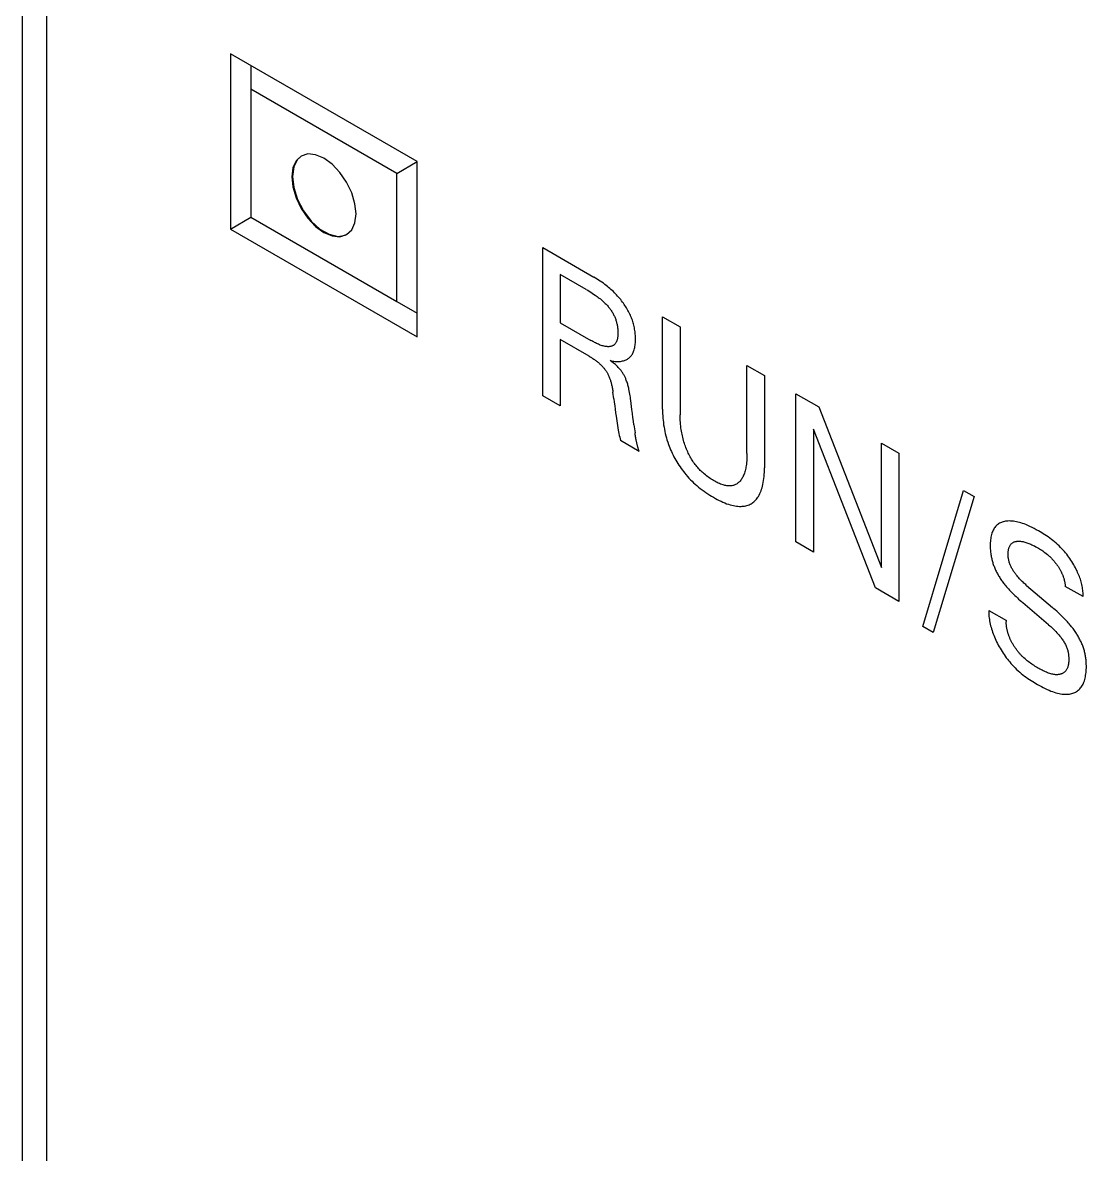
# Model space of a CAD drawing. Extents: x 0 to 420, y 0 to 297.
# Drawn here: x 170.49 to 183.38, y 130.12 to 143.83 of the extents above; entities that cross this region are included whole.
import ezdxf

# ---------------------------------------------------------------- set-up
doc = ezdxf.new("R2010")
doc.units = 0
doc.header["$LTSCALE"] = 23.1
doc.layers.add('40000_ISO', color=7, linetype='CONTINUOUS')

msp = doc.modelspace()

# ---------------------------------------------------------------- linework, layer by layer
at = {"layer": '40000_ISO', "color": 7, "linetype": 'CONTINUOUS'}
for p, q in [((170.486, 123.512), (170.486, 158.621)), ((170.779, 123.103), (170.779, 158.213)), ((173.006, 143.455), (173.006, 141.332)), ((175.269, 142.148), (173.006, 143.455)), ((173.253, 143.312), (173.253, 141.475)), ((175.021, 142.005), (173.253, 143.026)), ((173.862, 142.216), (173.801, 142.159)), ((173.863, 142.215), (173.817, 142.176)), ((173.943, 142.241), (173.862, 142.216)), ((174.037, 142.232), (173.943, 142.241)), ((174.137, 142.189), (174.037, 142.232)), ((173.762, 142.073), (173.748, 141.965)), ((173.771, 142.086), (173.756, 141.969)), ((173.801, 142.159), (173.762, 142.073)), ((173.817, 142.176), (173.771, 142.086)), ((174.238, 142.116), (174.137, 142.189)), ((174.332, 142.017), (174.238, 142.116)), ((175.021, 142.005), (175.269, 142.148)), ((175.269, 140.025), (175.269, 142.148)), ((173.748, 141.965), (173.762, 141.841)), ((173.756, 141.969), (173.771, 141.833)), ((174.412, 141.899), (174.332, 142.017)), ((175.021, 140.454), (175.021, 142.005)), ((173.762, 141.841), (173.801, 141.71)), ((173.771, 141.833), (173.817, 141.69)), ((174.474, 141.77), (174.412, 141.899)), ((173.801, 141.71), (173.862, 141.581)), ((173.817, 141.69), (173.89, 141.552)), ((174.513, 141.639), (174.474, 141.77)), ((173.862, 141.581), (173.943, 141.463)), ((173.89, 141.552), (173.983, 141.429)), ((174.526, 141.516), (174.513, 141.639)), ((174.513, 141.407), (174.526, 141.516)), ((173.006, 141.332), (173.253, 141.475)), ((173.253, 141.475), (175.021, 140.454)), ((173.943, 141.463), (174.037, 141.364)), ((173.983, 141.429), (174.089, 141.332)), ((174.474, 141.321), (174.513, 141.407)), ((173.006, 141.332), (175.269, 140.025)), ((174.037, 141.364), (174.137, 141.291)), ((174.089, 141.332), (174.2, 141.268)), ((174.137, 141.291), (174.238, 141.248)), ((174.2, 141.268), (174.306, 141.242)), ((174.238, 141.248), (174.332, 141.239)), ((174.306, 141.242), (174.399, 141.258)), ((174.332, 141.239), (174.412, 141.264)), ((174.412, 141.264), (174.474, 141.321)), ((176.789, 139.311), (176.789, 141.107)), ((176.789, 141.107), (177.409, 140.75)), ((177.002, 140.781), (177.002, 140.196)), ((177.316, 140.599), (177.002, 140.781)), ((177.428, 140.738), (177.409, 140.75)), ((177.447, 140.726), (177.428, 140.738)), ((177.466, 140.714), (177.447, 140.726)), ((177.486, 140.702), (177.466, 140.714)), ((177.505, 140.688), (177.486, 140.702)), ((177.524, 140.675), (177.505, 140.688)), ((177.316, 140.599), (177.334, 140.589)), ((177.334, 140.589), (177.352, 140.578)), ((177.352, 140.578), (177.37, 140.567)), ((177.37, 140.567), (177.388, 140.555)), ((177.388, 140.555), (177.406, 140.543)), ((177.543, 140.661), (177.524, 140.675)), ((177.558, 140.649), (177.543, 140.661)), ((177.572, 140.637), (177.558, 140.649)), ((177.587, 140.625), (177.572, 140.637)), ((177.602, 140.613), (177.587, 140.625)), ((177.616, 140.6), (177.602, 140.613)), ((177.631, 140.587), (177.616, 140.6)), ((177.645, 140.573), (177.631, 140.587)), ((177.659, 140.559), (177.645, 140.573)), ((177.672, 140.546), (177.659, 140.559)), ((175.021, 140.454), (175.269, 140.311)), ((177.406, 140.543), (177.424, 140.531)), ((177.424, 140.531), (177.437, 140.522)), ((177.437, 140.522), (177.45, 140.513)), ((177.45, 140.513), (177.462, 140.503)), ((177.462, 140.503), (177.475, 140.494)), ((177.475, 140.494), (177.488, 140.484)), ((177.488, 140.484), (177.5, 140.473)), ((177.5, 140.473), (177.513, 140.463)), ((177.513, 140.463), (177.521, 140.455)), ((177.521, 140.455), (177.53, 140.447)), ((177.53, 140.447), (177.539, 140.439)), ((177.539, 140.439), (177.547, 140.43)), ((177.547, 140.43), (177.556, 140.422)), ((177.556, 140.422), (177.564, 140.413)), ((177.564, 140.413), (177.572, 140.404)), ((177.685, 140.533), (177.672, 140.546)), ((177.697, 140.519), (177.685, 140.533)), ((177.709, 140.505), (177.697, 140.519)), ((177.722, 140.49), (177.709, 140.505)), ((177.734, 140.476), (177.722, 140.49)), ((177.745, 140.461), (177.734, 140.476)), ((177.757, 140.445), (177.745, 140.461)), ((177.767, 140.432), (177.757, 140.445)), ((177.776, 140.418), (177.767, 140.432)), ((177.786, 140.404), (177.776, 140.418)), ((177.572, 140.404), (177.581, 140.394)), ((177.581, 140.394), (177.587, 140.386)), ((177.587, 140.386), (177.594, 140.378)), ((177.594, 140.378), (177.601, 140.369)), ((177.601, 140.369), (177.607, 140.36)), ((177.607, 140.36), (177.614, 140.352)), ((177.614, 140.352), (177.62, 140.343)), ((177.62, 140.343), (177.626, 140.333)), ((177.626, 140.333), (177.631, 140.324)), ((177.631, 140.324), (177.637, 140.315)), ((177.637, 140.315), (177.642, 140.305)), ((177.642, 140.305), (177.647, 140.295)), ((177.647, 140.295), (177.652, 140.286)), ((177.652, 140.286), (177.657, 140.276)), ((177.657, 140.276), (177.661, 140.266)), ((177.795, 140.39), (177.786, 140.404)), ((177.804, 140.376), (177.795, 140.39)), ((177.813, 140.361), (177.804, 140.376)), ((177.821, 140.346), (177.813, 140.361)), ((177.829, 140.332), (177.821, 140.346)), ((177.837, 140.317), (177.829, 140.332)), ((177.844, 140.302), (177.837, 140.317)), ((177.851, 140.287), (177.844, 140.302)), ((177.857, 140.272), (177.851, 140.287)), ((177.002, 140.196), (177.372, 139.983)), ((177.661, 140.266), (177.665, 140.256)), ((177.665, 140.256), (177.669, 140.246)), ((177.669, 140.246), (177.673, 140.237)), ((177.673, 140.237), (177.676, 140.227)), ((177.676, 140.227), (177.679, 140.217)), ((177.679, 140.217), (177.682, 140.207)), ((177.682, 140.207), (177.685, 140.197)), ((177.685, 140.197), (177.687, 140.187)), ((177.687, 140.187), (177.69, 140.176)), ((177.69, 140.176), (177.692, 140.165)), ((177.692, 140.165), (177.694, 140.154)), ((177.694, 140.154), (177.696, 140.144)), ((177.696, 140.144), (177.697, 140.133)), ((177.863, 140.257), (177.857, 140.272)), ((177.869, 140.242), (177.863, 140.257)), ((177.875, 140.227), (177.869, 140.242)), ((177.88, 140.212), (177.875, 140.227)), ((177.884, 140.197), (177.88, 140.212)), ((177.889, 140.182), (177.884, 140.197)), ((177.893, 140.167), (177.889, 140.182)), ((177.896, 140.152), (177.893, 140.167)), ((177.9, 140.136), (177.896, 140.152)), ((178.241, 139.15), (178.241, 140.269)), ((178.241, 140.269), (178.454, 140.146)), ((178.454, 140.146), (178.454, 139.081)), ((177.694, 140.002), (177.692, 139.994)), ((177.695, 140.01), (177.694, 140.002)), ((177.697, 140.018), (177.695, 140.01)), ((177.697, 140.133), (177.699, 140.122)), ((177.698, 140.027), (177.697, 140.018)), ((177.699, 140.035), (177.698, 140.027)), ((177.699, 140.122), (177.699, 140.112)), ((177.699, 140.112), (177.7, 140.101)), ((177.7, 140.044), (177.699, 140.035)), ((177.7, 140.101), (177.701, 140.091)), ((177.701, 140.061), (177.7, 140.053)), ((177.7, 140.053), (177.7, 140.044)), ((177.701, 140.091), (177.701, 140.081)), ((177.701, 140.081), (177.701, 140.07)), ((177.701, 140.07), (177.701, 140.061)), ((177.903, 140.12), (177.9, 140.136)), ((177.905, 140.104), (177.903, 140.12)), ((177.908, 140.088), (177.905, 140.104)), ((177.91, 140.073), (177.908, 140.088)), ((177.911, 140.057), (177.91, 140.073)), ((177.912, 140.042), (177.911, 140.057)), ((177.913, 140.027), (177.912, 140.042)), ((177.913, 140.012), (177.913, 140.027)), ((177.914, 139.997), (177.913, 140.012)), ((177.002, 139.993), (177.002, 139.188)), ((177.352, 139.79), (177.002, 139.993)), ((177.384, 139.976), (177.372, 139.983)), ((177.395, 139.969), (177.384, 139.976)), ((177.407, 139.963), (177.395, 139.969)), ((177.418, 139.957), (177.407, 139.963)), ((177.43, 139.951), (177.418, 139.957)), ((177.442, 139.945), (177.43, 139.951)), ((177.453, 139.94), (177.442, 139.945)), ((177.465, 139.935), (177.453, 139.94)), ((177.476, 139.93), (177.465, 139.935)), ((177.487, 139.926), (177.476, 139.93)), ((177.499, 139.922), (177.487, 139.926)), ((177.51, 139.918), (177.499, 139.922)), ((177.521, 139.915), (177.51, 139.918)), ((177.533, 139.912), (177.521, 139.915)), ((177.544, 139.91), (177.533, 139.912)), ((177.555, 139.908), (177.544, 139.91)), ((177.562, 139.907), (177.555, 139.908)), ((177.569, 139.907), (177.562, 139.907)), ((177.576, 139.906), (177.569, 139.907)), ((177.583, 139.906), (177.576, 139.906)), ((177.59, 139.906), (177.583, 139.906)), ((177.597, 139.907), (177.59, 139.906)), ((177.603, 139.908), (177.597, 139.907)), ((177.61, 139.909), (177.603, 139.908)), ((177.616, 139.91), (177.61, 139.909)), ((177.622, 139.912), (177.616, 139.91)), ((177.628, 139.914), (177.622, 139.912)), ((177.634, 139.916), (177.628, 139.914)), ((177.64, 139.919), (177.634, 139.916)), ((177.645, 139.922), (177.64, 139.919)), ((177.65, 139.925), (177.645, 139.922)), ((177.655, 139.929), (177.65, 139.925)), ((177.66, 139.933), (177.655, 139.929)), ((177.664, 139.937), (177.66, 139.933)), ((177.668, 139.942), (177.664, 139.937)), ((177.672, 139.948), (177.668, 139.942)), ((177.676, 139.953), (177.672, 139.948)), ((177.679, 139.959), (177.676, 139.953)), ((177.682, 139.966), (177.679, 139.959)), ((177.685, 139.972), (177.682, 139.966)), ((177.688, 139.979), (177.685, 139.972)), ((177.69, 139.987), (177.688, 139.979)), ((177.692, 139.994), (177.69, 139.987)), ((177.894, 139.859), (177.898, 139.87)), ((177.898, 139.87), (177.901, 139.883)), ((177.901, 139.883), (177.904, 139.896)), ((177.904, 139.896), (177.907, 139.91)), ((177.907, 139.91), (177.909, 139.923)), ((177.909, 139.923), (177.911, 139.938)), ((177.911, 139.938), (177.912, 139.952)), ((177.912, 139.952), (177.913, 139.967)), ((177.913, 139.982), (177.914, 139.997)), ((177.913, 139.967), (177.913, 139.982)), ((177.352, 139.79), (177.362, 139.785)), ((177.362, 139.785), (177.371, 139.779)), ((177.371, 139.779), (177.38, 139.774)), ((177.38, 139.774), (177.389, 139.768)), ((177.389, 139.768), (177.398, 139.762)), ((177.398, 139.762), (177.407, 139.756)), ((177.407, 139.756), (177.416, 139.75)), ((177.416, 139.75), (177.425, 139.743)), ((177.425, 139.743), (177.434, 139.737)), ((177.434, 139.737), (177.442, 139.731)), ((177.442, 139.731), (177.449, 139.725)), ((177.606, 139.738), (177.621, 139.735)), ((177.619, 139.729), (177.606, 139.738)), ((177.631, 139.719), (177.619, 139.729)), ((177.621, 139.735), (177.636, 139.732)), ((177.636, 139.732), (177.651, 139.73)), ((177.651, 139.73), (177.666, 139.728)), ((177.666, 139.728), (177.68, 139.727)), ((177.68, 139.727), (177.693, 139.726)), ((177.693, 139.726), (177.707, 139.726)), ((177.707, 139.726), (177.72, 139.727)), ((177.72, 139.727), (177.733, 139.728)), ((177.733, 139.728), (177.745, 139.73)), ((177.745, 139.73), (177.757, 139.733)), ((177.757, 139.733), (177.769, 139.736)), ((177.769, 139.736), (177.779, 139.739)), ((177.779, 139.739), (177.789, 139.742)), ((177.789, 139.742), (177.799, 139.747)), ((177.799, 139.747), (177.808, 139.751)), ((177.808, 139.751), (177.817, 139.757)), ((177.817, 139.757), (177.826, 139.762)), ((177.826, 139.762), (177.834, 139.769)), ((177.834, 139.769), (177.842, 139.776)), ((177.842, 139.776), (177.849, 139.783)), ((177.849, 139.783), (177.856, 139.791)), ((177.856, 139.791), (177.863, 139.799)), ((177.863, 139.799), (177.869, 139.808)), ((177.869, 139.808), (177.875, 139.817)), ((177.875, 139.817), (177.88, 139.827)), ((177.88, 139.827), (177.885, 139.837)), ((177.885, 139.837), (177.89, 139.848)), ((177.89, 139.848), (177.894, 139.859)), ((177.449, 139.725), (177.457, 139.719)), ((177.457, 139.719), (177.464, 139.713)), ((177.464, 139.713), (177.472, 139.706)), ((177.472, 139.706), (177.479, 139.7)), ((177.479, 139.7), (177.486, 139.693)), ((177.486, 139.693), (177.494, 139.686)), ((177.494, 139.686), (177.501, 139.679)), ((177.501, 139.679), (177.506, 139.674)), ((177.506, 139.674), (177.512, 139.668)), ((177.512, 139.668), (177.517, 139.662)), ((177.517, 139.662), (177.522, 139.656)), ((177.522, 139.656), (177.527, 139.65)), ((177.527, 139.65), (177.533, 139.644)), ((177.533, 139.644), (177.538, 139.638)), ((177.538, 139.638), (177.542, 139.631)), ((177.542, 139.631), (177.547, 139.624)), ((177.547, 139.624), (177.552, 139.618)), ((177.552, 139.618), (177.556, 139.611)), ((177.556, 139.611), (177.56, 139.605)), ((177.56, 139.605), (177.564, 139.598)), ((177.564, 139.598), (177.568, 139.592)), ((177.568, 139.592), (177.572, 139.585)), ((177.644, 139.709), (177.631, 139.719)), ((177.657, 139.699), (177.644, 139.709)), ((177.669, 139.689), (177.657, 139.699)), ((177.678, 139.681), (177.669, 139.689)), ((177.686, 139.673), (177.678, 139.681)), ((177.695, 139.665), (177.686, 139.673)), ((177.704, 139.656), (177.695, 139.665)), ((177.712, 139.647), (177.704, 139.656)), ((177.72, 139.638), (177.712, 139.647)), ((177.726, 139.631), (177.72, 139.638)), ((177.732, 139.624), (177.726, 139.631)), ((177.738, 139.617), (177.732, 139.624)), ((177.743, 139.61), (177.738, 139.617)), ((177.749, 139.603), (177.743, 139.61)), ((177.754, 139.595), (177.749, 139.603)), ((177.759, 139.587), (177.754, 139.595)), ((179.264, 138.613), (179.264, 139.678)), ((179.264, 139.678), (179.476, 139.556)), ((177.572, 139.585), (177.576, 139.578)), ((177.576, 139.578), (177.579, 139.572)), ((177.579, 139.572), (177.583, 139.565)), ((177.583, 139.565), (177.586, 139.558)), ((177.586, 139.558), (177.589, 139.551)), ((177.589, 139.551), (177.592, 139.544)), ((177.592, 139.544), (177.596, 139.535)), ((177.596, 139.535), (177.599, 139.526)), ((177.599, 139.526), (177.603, 139.517)), ((177.603, 139.517), (177.606, 139.509)), ((177.606, 139.509), (177.609, 139.5)), ((177.609, 139.5), (177.612, 139.491)), ((177.612, 139.491), (177.614, 139.482)), ((177.614, 139.482), (177.617, 139.473)), ((177.617, 139.473), (177.619, 139.465)), ((177.619, 139.465), (177.622, 139.456)), ((177.622, 139.456), (177.624, 139.444)), ((177.764, 139.579), (177.759, 139.587)), ((177.769, 139.571), (177.764, 139.579)), ((177.774, 139.562), (177.769, 139.571)), ((177.778, 139.554), (177.774, 139.562)), ((177.783, 139.545), (177.778, 139.554)), ((177.787, 139.536), (177.783, 139.545)), ((177.791, 139.527), (177.787, 139.536)), ((177.795, 139.519), (177.791, 139.527)), ((177.798, 139.51), (177.795, 139.519)), ((177.802, 139.501), (177.798, 139.51)), ((177.806, 139.488), (177.802, 139.501)), ((177.811, 139.476), (177.806, 139.488)), ((177.815, 139.464), (177.811, 139.476)), ((177.819, 139.451), (177.815, 139.464)), ((179.476, 139.556), (179.476, 138.437)), ((177.624, 139.444), (177.627, 139.433)), ((177.627, 139.433), (177.629, 139.422)), ((177.629, 139.422), (177.632, 139.41)), ((177.632, 139.41), (177.634, 139.399)), ((177.634, 139.399), (177.635, 139.388)), ((177.635, 139.388), (177.637, 139.376)), ((177.637, 139.376), (177.639, 139.365)), ((177.639, 139.365), (177.64, 139.354)), ((177.65, 139.273), (177.64, 139.354)), ((177.822, 139.439), (177.819, 139.451)), ((177.825, 139.427), (177.822, 139.439)), ((177.829, 139.414), (177.825, 139.427)), ((177.831, 139.402), (177.829, 139.414)), ((177.834, 139.39), (177.831, 139.402)), ((177.838, 139.37), (177.834, 139.39)), ((177.842, 139.351), (177.838, 139.37)), ((177.845, 139.332), (177.842, 139.351)), ((177.848, 139.312), (177.845, 139.332)), ((179.857, 137.54), (179.857, 139.336)), ((179.857, 139.336), (180.134, 139.176)), ((177.002, 139.188), (176.789, 139.311)), ((177.65, 139.273), (177.655, 139.232)), ((177.655, 139.232), (177.661, 139.19)), ((177.661, 139.19), (177.666, 139.148)), ((177.851, 139.293), (177.848, 139.312)), ((177.854, 139.274), (177.851, 139.293)), ((177.856, 139.255), (177.854, 139.274)), ((177.861, 139.219), (177.856, 139.255)), ((177.869, 139.146), (177.861, 139.219)), ((177.666, 139.148), (177.672, 139.106)), ((177.672, 139.106), (177.678, 139.065)), ((177.678, 139.065), (177.682, 139.037)), ((177.875, 139.097), (177.869, 139.146)), ((177.882, 139.047), (177.875, 139.097)), ((177.888, 139.003), (177.882, 139.047)), ((178.241, 139.15), (178.241, 139.123)), ((178.241, 139.123), (178.242, 139.097)), ((178.242, 139.097), (178.243, 139.07)), ((178.243, 139.07), (178.245, 139.042)), ((178.245, 139.042), (178.248, 139.015)), ((178.454, 139.058), (178.454, 139.081)), ((178.455, 139.036), (178.454, 139.058)), ((180.134, 139.176), (180.894, 137.231)), ((177.682, 139.037), (177.686, 139.009)), ((177.686, 139.009), (177.69, 138.981)), ((177.69, 138.981), (177.695, 138.952)), ((177.695, 138.952), (177.7, 138.924)), ((177.7, 138.924), (177.705, 138.896)), ((177.894, 138.958), (177.888, 139.003)), ((177.894, 138.958), (177.908, 138.861)), ((178.248, 139.015), (178.251, 138.987)), ((178.251, 138.987), (178.254, 138.958)), ((178.254, 138.958), (178.259, 138.93)), ((178.259, 138.93), (178.264, 138.905)), ((178.264, 138.905), (178.269, 138.879)), ((178.456, 139.013), (178.455, 139.036)), ((178.457, 138.99), (178.456, 139.013)), ((178.459, 138.967), (178.457, 138.99)), ((178.461, 138.943), (178.459, 138.967)), ((178.464, 138.92), (178.461, 138.943)), ((178.467, 138.901), (178.464, 138.92)), ((180.069, 138.907), (180.069, 137.417)), ((177.705, 138.896), (177.709, 138.875)), ((177.709, 138.875), (177.713, 138.854)), ((177.713, 138.854), (177.717, 138.832)), ((177.717, 138.832), (177.722, 138.811)), ((177.722, 138.811), (177.727, 138.79)), ((177.727, 138.79), (177.732, 138.768)), ((177.958, 138.638), (177.732, 138.768)), ((177.909, 138.849), (177.908, 138.861)), ((177.911, 138.837), (177.909, 138.849)), ((177.913, 138.826), (177.911, 138.837)), ((177.915, 138.814), (177.913, 138.826)), ((177.917, 138.802), (177.915, 138.814)), ((177.919, 138.79), (177.917, 138.802)), ((177.921, 138.778), (177.919, 138.79)), ((177.923, 138.77), (177.921, 138.778)), ((177.925, 138.761), (177.923, 138.77)), ((178.269, 138.879), (178.274, 138.853)), ((178.274, 138.853), (178.281, 138.828)), ((178.281, 138.828), (178.288, 138.802)), ((178.288, 138.802), (178.295, 138.776)), ((178.295, 138.776), (178.304, 138.75)), ((178.47, 138.883), (178.467, 138.901)), ((178.473, 138.864), (178.47, 138.883)), ((178.477, 138.846), (178.473, 138.864)), ((178.481, 138.827), (178.477, 138.846)), ((178.485, 138.808), (178.481, 138.827)), ((178.49, 138.789), (178.485, 138.808)), ((178.495, 138.77), (178.49, 138.789)), ((178.5, 138.753), (178.495, 138.77)), ((177.927, 138.752), (177.925, 138.761)), ((177.928, 138.744), (177.927, 138.752)), ((177.93, 138.735), (177.928, 138.744)), ((177.932, 138.726), (177.93, 138.735)), ((177.934, 138.718), (177.932, 138.726)), ((177.936, 138.709), (177.934, 138.718)), ((177.939, 138.7), (177.936, 138.709)), ((177.941, 138.693), (177.939, 138.7)), ((177.942, 138.686), (177.941, 138.693)), ((177.944, 138.679), (177.942, 138.686)), ((177.946, 138.672), (177.944, 138.679)), ((177.948, 138.665), (177.946, 138.672)), ((177.951, 138.658), (177.948, 138.665)), ((177.953, 138.652), (177.951, 138.658)), ((177.955, 138.645), (177.953, 138.652)), ((177.958, 138.638), (177.955, 138.645)), ((178.304, 138.75), (178.313, 138.723)), ((178.313, 138.723), (178.321, 138.702)), ((178.321, 138.702), (178.329, 138.68)), ((178.329, 138.68), (178.339, 138.658)), ((178.339, 138.658), (178.348, 138.636)), ((178.348, 138.636), (178.358, 138.615)), ((178.506, 138.735), (178.5, 138.753)), ((178.511, 138.718), (178.506, 138.735)), ((178.518, 138.7), (178.511, 138.718)), ((178.524, 138.683), (178.518, 138.7)), ((178.531, 138.666), (178.524, 138.683)), ((178.539, 138.648), (178.531, 138.666)), ((178.546, 138.631), (178.539, 138.648)), ((178.553, 138.617), (178.546, 138.631)), ((180.894, 137.231), (180.894, 138.738)), ((180.894, 138.738), (181.105, 138.615)), ((178.358, 138.615), (178.369, 138.593)), ((178.369, 138.593), (178.379, 138.572)), ((178.379, 138.572), (178.391, 138.551)), ((178.391, 138.551), (178.403, 138.53)), ((178.403, 138.53), (178.415, 138.51)), ((178.415, 138.51), (178.427, 138.489)), ((178.561, 138.602), (178.553, 138.617)), ((178.568, 138.588), (178.561, 138.602)), ((178.576, 138.573), (178.568, 138.588)), ((178.584, 138.559), (178.576, 138.573)), ((178.592, 138.545), (178.584, 138.559)), ((178.601, 138.532), (178.592, 138.545)), ((178.609, 138.518), (178.601, 138.532)), ((178.618, 138.505), (178.609, 138.518)), ((178.628, 138.492), (178.618, 138.505)), ((179.259, 138.504), (179.257, 138.484)), ((179.261, 138.525), (179.259, 138.504)), ((179.262, 138.547), (179.261, 138.525)), ((179.263, 138.569), (179.262, 138.547)), ((179.264, 138.591), (179.263, 138.569)), ((179.264, 138.613), (179.264, 138.591)), ((181.105, 138.615), (181.105, 136.819)), ((178.427, 138.489), (178.44, 138.469)), ((178.44, 138.469), (178.454, 138.45)), ((178.454, 138.45), (178.467, 138.43)), ((178.467, 138.43), (178.481, 138.411)), ((178.481, 138.411), (178.496, 138.392)), ((178.496, 138.392), (178.51, 138.374)), ((178.51, 138.374), (178.525, 138.356)), ((178.525, 138.356), (178.543, 138.335)), ((178.637, 138.479), (178.628, 138.492)), ((178.647, 138.466), (178.637, 138.479)), ((178.657, 138.454), (178.647, 138.466)), ((178.667, 138.442), (178.657, 138.454)), ((178.678, 138.43), (178.667, 138.442)), ((178.688, 138.418), (178.678, 138.43)), ((178.699, 138.407), (178.688, 138.418)), ((178.71, 138.396), (178.699, 138.407)), ((178.721, 138.386), (178.71, 138.396)), ((178.732, 138.376), (178.721, 138.386)), ((178.746, 138.364), (178.732, 138.376)), ((178.76, 138.352), (178.746, 138.364)), ((179.229, 138.362), (179.223, 138.349)), ((179.233, 138.375), (179.229, 138.362)), ((179.238, 138.389), (179.233, 138.375)), ((179.242, 138.403), (179.238, 138.389)), ((179.245, 138.418), (179.242, 138.403)), ((179.249, 138.433), (179.245, 138.418)), ((179.251, 138.448), (179.249, 138.433)), ((179.254, 138.463), (179.251, 138.448)), ((179.257, 138.484), (179.254, 138.463)), ((179.472, 138.334), (179.474, 138.359)), ((179.474, 138.359), (179.475, 138.385)), ((179.475, 138.385), (179.476, 138.411)), ((179.476, 138.411), (179.476, 138.437)), ((178.543, 138.335), (178.561, 138.315)), ((178.561, 138.315), (178.58, 138.295)), ((178.58, 138.295), (178.599, 138.276)), ((178.599, 138.276), (178.618, 138.258)), ((178.618, 138.258), (178.638, 138.24)), ((178.638, 138.24), (178.657, 138.223)), ((178.657, 138.223), (178.677, 138.206)), ((178.774, 138.341), (178.76, 138.352)), ((178.788, 138.33), (178.774, 138.341)), ((178.802, 138.32), (178.788, 138.33)), ((178.817, 138.31), (178.802, 138.32)), ((178.831, 138.301), (178.817, 138.31)), ((178.845, 138.292), (178.831, 138.301)), ((178.86, 138.284), (178.845, 138.292)), ((178.874, 138.276), (178.86, 138.284)), ((178.888, 138.268), (178.874, 138.276)), ((178.903, 138.261), (178.888, 138.268)), ((178.917, 138.254), (178.903, 138.261)), ((178.931, 138.248), (178.917, 138.254)), ((178.945, 138.242), (178.931, 138.248)), ((178.959, 138.237), (178.945, 138.242)), ((178.974, 138.232), (178.959, 138.237)), ((178.987, 138.228), (178.974, 138.232)), ((178.998, 138.226), (178.987, 138.228)), ((179.009, 138.224), (178.998, 138.226)), ((179.02, 138.222), (179.009, 138.224)), ((179.031, 138.221), (179.02, 138.222)), ((179.042, 138.22), (179.031, 138.221)), ((179.052, 138.22), (179.042, 138.22)), ((179.062, 138.22), (179.052, 138.22)), ((179.072, 138.221), (179.062, 138.22)), ((179.082, 138.222), (179.072, 138.221)), ((179.092, 138.224), (179.082, 138.222)), ((179.101, 138.226), (179.092, 138.224)), ((179.11, 138.229), (179.101, 138.226)), ((179.119, 138.232), (179.11, 138.229)), ((179.127, 138.236), (179.119, 138.232)), ((179.136, 138.241), (179.127, 138.236)), ((179.144, 138.246), (179.136, 138.241)), ((179.151, 138.251), (179.144, 138.246)), ((179.159, 138.257), (179.151, 138.251)), ((179.166, 138.263), (179.159, 138.257)), ((179.173, 138.27), (179.166, 138.263)), ((179.18, 138.278), (179.173, 138.27)), ((179.188, 138.287), (179.18, 138.278)), ((179.195, 138.296), (179.188, 138.287)), ((179.201, 138.306), (179.195, 138.296)), ((179.207, 138.316), (179.201, 138.306)), ((179.213, 138.326), (179.207, 138.316)), ((179.218, 138.337), (179.213, 138.326)), ((179.223, 138.349), (179.218, 138.337)), ((179.453, 138.218), (179.458, 138.238)), ((179.458, 138.238), (179.462, 138.261)), ((179.462, 138.261), (179.466, 138.285)), ((179.466, 138.285), (179.469, 138.309)), ((179.469, 138.309), (179.472, 138.334)), ((178.677, 138.206), (178.699, 138.188)), ((178.699, 138.188), (178.722, 138.171)), ((178.722, 138.171), (178.744, 138.154)), ((178.744, 138.154), (178.767, 138.138)), ((178.767, 138.138), (178.79, 138.123)), ((178.79, 138.123), (178.813, 138.108)), ((178.813, 138.108), (178.836, 138.094)), ((178.836, 138.094), (178.858, 138.081)), ((179.387, 138.069), (179.396, 138.081)), ((179.396, 138.081), (179.404, 138.093)), ((179.404, 138.093), (179.413, 138.109)), ((179.413, 138.109), (179.421, 138.126)), ((179.421, 138.126), (179.429, 138.143)), ((179.429, 138.143), (179.436, 138.161)), ((179.436, 138.161), (179.442, 138.179)), ((179.442, 138.179), (179.448, 138.198)), ((179.448, 138.198), (179.453, 138.218)), ((181.395, 136.517), (181.89, 138.162)), ((182.016, 138.09), (181.521, 136.444)), ((181.89, 138.162), (182.016, 138.09)), ((178.858, 138.081), (178.881, 138.068)), ((178.881, 138.068), (178.904, 138.055)), ((178.904, 138.055), (178.927, 138.044)), ((178.927, 138.044), (178.95, 138.033)), ((178.95, 138.033), (178.972, 138.022)), ((178.972, 138.022), (178.995, 138.013)), ((178.995, 138.013), (179.018, 138.004)), ((179.018, 138.004), (179.04, 137.997)), ((179.04, 137.997), (179.06, 137.99)), ((179.06, 137.99), (179.079, 137.985)), ((179.079, 137.985), (179.099, 137.981)), ((179.099, 137.981), (179.118, 137.977)), ((179.118, 137.977), (179.137, 137.974)), ((179.137, 137.974), (179.155, 137.972)), ((179.155, 137.972), (179.174, 137.971)), ((179.174, 137.971), (179.192, 137.971)), ((179.192, 137.971), (179.207, 137.972)), ((179.207, 137.972), (179.221, 137.973)), ((179.221, 137.973), (179.236, 137.975)), ((179.236, 137.975), (179.25, 137.978)), ((179.25, 137.978), (179.263, 137.982)), ((179.263, 137.982), (179.277, 137.986)), ((179.277, 137.986), (179.29, 137.992)), ((179.29, 137.992), (179.302, 137.997)), ((179.302, 137.997), (179.314, 138.004)), ((179.314, 138.004), (179.326, 138.011)), ((179.326, 138.011), (179.337, 138.019)), ((179.337, 138.019), (179.348, 138.028)), ((179.348, 138.028), (179.359, 138.037)), ((179.359, 138.037), (179.369, 138.047)), ((179.369, 138.047), (179.378, 138.058)), ((179.378, 138.058), (179.387, 138.069)), ((182.243, 137.672), (182.237, 137.659)), ((182.249, 137.684), (182.243, 137.672)), ((182.255, 137.696), (182.249, 137.684)), ((182.262, 137.707), (182.255, 137.696)), ((182.269, 137.717), (182.262, 137.707)), ((182.277, 137.727), (182.269, 137.717)), ((182.285, 137.736), (182.277, 137.727)), ((182.294, 137.745), (182.285, 137.736)), ((182.304, 137.753), (182.294, 137.745)), ((182.314, 137.76), (182.304, 137.753)), ((182.325, 137.767), (182.314, 137.76)), ((182.336, 137.772), (182.325, 137.767)), ((182.347, 137.777), (182.336, 137.772)), ((182.359, 137.782), (182.347, 137.777)), ((182.371, 137.786), (182.359, 137.782)), ((182.384, 137.789), (182.371, 137.786)), ((182.396, 137.791), (182.384, 137.789)), ((182.412, 137.793), (182.396, 137.791)), ((182.427, 137.794), (182.412, 137.793)), ((182.443, 137.795), (182.427, 137.794)), ((182.46, 137.794), (182.443, 137.795)), ((182.476, 137.793), (182.46, 137.794)), ((182.493, 137.792), (182.476, 137.793)), ((182.51, 137.789), (182.493, 137.792)), ((182.529, 137.786), (182.51, 137.789)), ((182.547, 137.781), (182.529, 137.786)), ((182.566, 137.777), (182.547, 137.781)), ((182.585, 137.771), (182.566, 137.777)), ((182.605, 137.765), (182.585, 137.771)), ((182.624, 137.758), (182.605, 137.765)), ((182.643, 137.75), (182.624, 137.758)), ((182.669, 137.74), (182.643, 137.75)), ((182.694, 137.728), (182.669, 137.74)), ((182.72, 137.716), (182.694, 137.728)), ((182.745, 137.703), (182.72, 137.716)), ((182.771, 137.689), (182.745, 137.703)), ((182.797, 137.675), (182.771, 137.689)), ((182.816, 137.663), (182.797, 137.675)), ((180.069, 137.417), (179.857, 137.54)), ((182.214, 137.548), (182.213, 137.53)), ((182.216, 137.565), (182.214, 137.548)), ((182.218, 137.582), (182.216, 137.565)), ((182.221, 137.599), (182.218, 137.582)), ((182.224, 137.615), (182.221, 137.599)), ((182.228, 137.631), (182.224, 137.615)), ((182.233, 137.646), (182.228, 137.631)), ((182.237, 137.659), (182.233, 137.646)), ((182.483, 137.53), (182.489, 137.533)), ((182.489, 137.533), (182.495, 137.537)), ((182.495, 137.537), (182.501, 137.54)), ((182.501, 137.54), (182.508, 137.542)), ((182.508, 137.542), (182.514, 137.544)), ((182.514, 137.544), (182.521, 137.546)), ((182.521, 137.546), (182.529, 137.547)), ((182.529, 137.547), (182.536, 137.548)), ((182.536, 137.548), (182.543, 137.549)), ((182.543, 137.549), (182.551, 137.549)), ((182.551, 137.549), (182.56, 137.549)), ((182.56, 137.549), (182.57, 137.549)), ((182.57, 137.549), (182.58, 137.548)), ((182.58, 137.548), (182.59, 137.547)), ((182.59, 137.547), (182.6, 137.545)), ((182.6, 137.545), (182.61, 137.544)), ((182.61, 137.544), (182.621, 137.541)), ((182.621, 137.541), (182.632, 137.538)), ((182.632, 137.538), (182.644, 137.535)), ((182.644, 137.535), (182.655, 137.531)), ((182.836, 137.652), (182.816, 137.663)), ((182.856, 137.639), (182.836, 137.652)), ((182.875, 137.627), (182.856, 137.639)), ((182.895, 137.614), (182.875, 137.627)), ((182.914, 137.601), (182.895, 137.614)), ((182.934, 137.587), (182.914, 137.601)), ((182.953, 137.572), (182.934, 137.587)), ((182.973, 137.558), (182.953, 137.572)), ((182.992, 137.542), (182.973, 137.558)), ((183.011, 137.526), (182.992, 137.542)), ((182.213, 137.53), (182.212, 137.512)), ((182.212, 137.512), (182.212, 137.494)), ((182.212, 137.494), (182.212, 137.481)), ((182.212, 137.481), (182.213, 137.468)), ((182.213, 137.468), (182.213, 137.455)), ((182.213, 137.455), (182.214, 137.442)), ((182.214, 137.442), (182.215, 137.429)), ((182.215, 137.429), (182.217, 137.415)), ((182.217, 137.415), (182.218, 137.402)), ((182.218, 137.402), (182.22, 137.388)), ((182.428, 137.405), (182.429, 137.413)), ((182.428, 137.396), (182.428, 137.405)), ((182.428, 137.387), (182.428, 137.396)), ((182.429, 137.413), (182.43, 137.422)), ((182.43, 137.422), (182.431, 137.43)), ((182.431, 137.43), (182.432, 137.438)), ((182.432, 137.438), (182.433, 137.446)), ((182.433, 137.446), (182.435, 137.454)), ((182.435, 137.454), (182.437, 137.461)), ((182.437, 137.461), (182.439, 137.469)), ((182.439, 137.469), (182.442, 137.476)), ((182.442, 137.476), (182.445, 137.482)), ((182.445, 137.482), (182.448, 137.489)), ((182.448, 137.489), (182.451, 137.495)), ((182.451, 137.495), (182.455, 137.501)), ((182.455, 137.501), (182.459, 137.507)), ((182.459, 137.507), (182.463, 137.512)), ((182.463, 137.512), (182.468, 137.517)), ((182.468, 137.517), (182.473, 137.522)), ((182.473, 137.522), (182.478, 137.526)), ((182.478, 137.526), (182.483, 137.53)), ((182.655, 137.531), (182.667, 137.527)), ((182.667, 137.527), (182.679, 137.523)), ((182.679, 137.523), (182.691, 137.518)), ((182.691, 137.518), (182.703, 137.513)), ((182.703, 137.513), (182.718, 137.507)), ((182.718, 137.507), (182.734, 137.499)), ((182.734, 137.499), (182.75, 137.492)), ((182.75, 137.492), (182.765, 137.483)), ((182.765, 137.483), (182.781, 137.475)), ((182.781, 137.475), (182.797, 137.466)), ((182.797, 137.466), (182.81, 137.458)), ((182.81, 137.458), (182.823, 137.449)), ((182.823, 137.449), (182.837, 137.441)), ((182.837, 137.441), (182.85, 137.432)), ((182.85, 137.432), (182.863, 137.422)), ((182.863, 137.422), (182.876, 137.413)), ((182.876, 137.413), (182.891, 137.401)), ((182.891, 137.401), (182.905, 137.389)), ((183.029, 137.509), (183.011, 137.526)), ((183.048, 137.492), (183.029, 137.509)), ((183.066, 137.473), (183.048, 137.492)), ((183.084, 137.454), (183.066, 137.473)), ((183.098, 137.439), (183.084, 137.454)), ((183.112, 137.423), (183.098, 137.439)), ((183.126, 137.407), (183.112, 137.423)), ((183.139, 137.391), (183.126, 137.407)), ((182.22, 137.388), (182.222, 137.375)), ((182.222, 137.375), (182.225, 137.361)), ((182.225, 137.361), (182.227, 137.35)), ((182.227, 137.35), (182.23, 137.338)), ((182.23, 137.338), (182.233, 137.326)), ((182.233, 137.326), (182.236, 137.315)), ((182.236, 137.315), (182.239, 137.303)), ((182.239, 137.303), (182.242, 137.291)), ((182.242, 137.291), (182.246, 137.28)), ((182.246, 137.28), (182.25, 137.268)), ((182.25, 137.268), (182.254, 137.256)), ((182.429, 137.378), (182.428, 137.387)), ((182.429, 137.369), (182.429, 137.378)), ((182.43, 137.36), (182.429, 137.369)), ((182.431, 137.351), (182.43, 137.36)), ((182.432, 137.341), (182.431, 137.351)), ((182.434, 137.332), (182.432, 137.341)), ((182.436, 137.322), (182.434, 137.332)), ((182.438, 137.313), (182.436, 137.322)), ((182.441, 137.303), (182.438, 137.313)), ((182.443, 137.294), (182.441, 137.303)), ((182.446, 137.284), (182.443, 137.294)), ((182.45, 137.275), (182.446, 137.284)), ((182.453, 137.265), (182.45, 137.275)), ((182.457, 137.256), (182.453, 137.265)), ((182.905, 137.389), (182.912, 137.383)), ((182.912, 137.383), (182.919, 137.377)), ((182.919, 137.377), (182.927, 137.37)), ((182.927, 137.37), (182.934, 137.363)), ((182.934, 137.363), (182.941, 137.357)), ((182.941, 137.357), (182.948, 137.35)), ((182.948, 137.35), (182.954, 137.343)), ((182.954, 137.343), (182.961, 137.336)), ((182.961, 137.336), (182.967, 137.329)), ((182.967, 137.329), (182.973, 137.322)), ((182.973, 137.322), (182.98, 137.315)), ((182.98, 137.315), (182.986, 137.308)), ((182.986, 137.308), (182.992, 137.3)), ((182.992, 137.3), (182.998, 137.293)), ((182.998, 137.293), (183.004, 137.285)), ((183.004, 137.285), (183.01, 137.277)), ((183.01, 137.277), (183.015, 137.271)), ((183.015, 137.271), (183.02, 137.264)), ((183.02, 137.264), (183.025, 137.258)), ((183.152, 137.374), (183.139, 137.391)), ((183.165, 137.356), (183.152, 137.374)), ((183.177, 137.339), (183.165, 137.356)), ((183.19, 137.321), (183.177, 137.339)), ((183.201, 137.303), (183.19, 137.321)), ((183.213, 137.284), (183.201, 137.303)), ((183.224, 137.265), (183.213, 137.284)), ((183.235, 137.247), (183.224, 137.265)), ((182.254, 137.256), (182.259, 137.245)), ((182.259, 137.245), (182.263, 137.233)), ((182.263, 137.233), (182.268, 137.221)), ((182.268, 137.221), (182.273, 137.21)), ((182.273, 137.21), (182.278, 137.198)), ((182.278, 137.198), (182.284, 137.187)), ((182.284, 137.187), (182.289, 137.176)), ((182.289, 137.176), (182.295, 137.164)), ((182.295, 137.164), (182.301, 137.153)), ((182.301, 137.153), (182.307, 137.142)), ((182.307, 137.142), (182.314, 137.131)), ((182.314, 137.131), (182.32, 137.12)), ((182.461, 137.246), (182.457, 137.256)), ((182.466, 137.237), (182.461, 137.246)), ((182.471, 137.228), (182.466, 137.237)), ((182.476, 137.219), (182.471, 137.228)), ((182.481, 137.209), (182.476, 137.219)), ((182.486, 137.201), (182.481, 137.209)), ((182.492, 137.192), (182.486, 137.201)), ((182.498, 137.183), (182.492, 137.192)), ((182.503, 137.174), (182.498, 137.183)), ((182.51, 137.166), (182.503, 137.174)), ((182.516, 137.157), (182.51, 137.166)), ((182.522, 137.149), (182.516, 137.157)), ((182.528, 137.141), (182.522, 137.149)), ((182.538, 137.129), (182.528, 137.141)), ((182.548, 137.117), (182.538, 137.129)), ((183.025, 137.258), (183.03, 137.251)), ((183.03, 137.251), (183.034, 137.244)), ((183.034, 137.244), (183.039, 137.237)), ((183.039, 137.237), (183.043, 137.23)), ((183.043, 137.23), (183.048, 137.223)), ((183.048, 137.223), (183.052, 137.216)), ((183.052, 137.216), (183.056, 137.209)), ((183.056, 137.209), (183.06, 137.202)), ((183.06, 137.202), (183.064, 137.194)), ((183.064, 137.194), (183.068, 137.187)), ((183.068, 137.187), (183.072, 137.18)), ((183.072, 137.18), (183.075, 137.173)), ((183.075, 137.173), (183.078, 137.166)), ((183.078, 137.166), (183.082, 137.159)), ((183.082, 137.159), (183.085, 137.152)), ((183.085, 137.152), (183.088, 137.145)), ((183.088, 137.145), (183.091, 137.138)), ((183.091, 137.138), (183.093, 137.131)), ((183.093, 137.131), (183.096, 137.124)), ((183.096, 137.124), (183.098, 137.117)), ((183.245, 137.227), (183.235, 137.247)), ((183.255, 137.208), (183.245, 137.227)), ((183.265, 137.189), (183.255, 137.208)), ((183.272, 137.172), (183.265, 137.189)), ((183.279, 137.156), (183.272, 137.172)), ((183.286, 137.139), (183.279, 137.156)), ((183.293, 137.122), (183.286, 137.139)), ((183.299, 137.106), (183.293, 137.122)), ((181.105, 136.819), (180.82, 136.984)), ((182.32, 137.12), (182.327, 137.109)), ((182.327, 137.109), (182.334, 137.098)), ((182.334, 137.098), (182.342, 137.086)), ((182.342, 137.086), (182.35, 137.075)), ((182.35, 137.075), (182.358, 137.064)), ((182.358, 137.064), (182.366, 137.053)), ((182.366, 137.053), (182.374, 137.042)), ((182.374, 137.042), (182.382, 137.032)), ((182.382, 137.032), (182.391, 137.021)), ((182.391, 137.021), (182.399, 137.011)), ((182.399, 137.011), (182.41, 136.997)), ((182.41, 136.997), (182.422, 136.984)), ((182.422, 136.984), (182.433, 136.971)), ((182.558, 137.105), (182.548, 137.117)), ((182.568, 137.094), (182.558, 137.105)), ((182.579, 137.083), (182.568, 137.094)), ((182.589, 137.073), (182.579, 137.083)), ((182.6, 137.062), (182.589, 137.073)), ((182.61, 137.052), (182.6, 137.062)), ((182.621, 137.042), (182.61, 137.052)), ((182.632, 137.033), (182.621, 137.042)), ((182.642, 137.023), (182.632, 137.033)), ((182.653, 137.014), (182.642, 137.023)), ((182.653, 137.014), (182.966, 136.746)), ((183.098, 137.117), (183.101, 137.11)), ((183.101, 137.11), (183.103, 137.103)), ((183.103, 137.103), (183.105, 137.095)), ((183.105, 137.095), (183.107, 137.089)), ((183.107, 137.089), (183.109, 137.082)), ((183.109, 137.082), (183.11, 137.075)), ((183.11, 137.075), (183.112, 137.068)), ((183.112, 137.068), (183.113, 137.061)), ((183.113, 137.061), (183.115, 137.055)), ((183.115, 137.055), (183.116, 137.048)), ((183.116, 137.048), (183.117, 137.041)), ((183.117, 137.041), (183.118, 137.035)), ((183.118, 137.035), (183.119, 137.028)), ((183.119, 137.028), (183.119, 137.021)), ((183.119, 137.021), (183.12, 137.015)), ((183.12, 137.015), (183.12, 137.009)), ((183.12, 137.009), (183.121, 137.002)), ((183.337, 136.878), (183.121, 137.002)), ((183.305, 137.089), (183.299, 137.106)), ((183.31, 137.072), (183.305, 137.089)), ((183.315, 137.056), (183.31, 137.072)), ((183.319, 137.039), (183.315, 137.056)), ((183.323, 137.023), (183.319, 137.039)), ((183.327, 137.006), (183.323, 137.023)), ((183.33, 136.99), (183.327, 137.006)), ((183.332, 136.973), (183.33, 136.99)), ((182.433, 136.971), (182.445, 136.958)), ((182.445, 136.958), (182.457, 136.946)), ((182.457, 136.946), (182.469, 136.933)), ((182.469, 136.933), (182.481, 136.921)), ((182.481, 136.921), (182.493, 136.909)), ((182.493, 136.909), (182.509, 136.893)), ((182.509, 136.893), (182.525, 136.878)), ((182.525, 136.878), (182.541, 136.862)), ((182.541, 136.862), (182.557, 136.847)), ((182.557, 136.847), (182.574, 136.833)), ((183.334, 136.957), (183.332, 136.973)), ((183.336, 136.941), (183.334, 136.957)), ((183.337, 136.925), (183.336, 136.941)), ((183.338, 136.909), (183.337, 136.925)), ((183.337, 136.893), (183.338, 136.909)), ((183.337, 136.878), (183.337, 136.893)), ((182.195, 136.711), (182.194, 136.693)), ((182.195, 136.711), (182.409, 136.587)), ((182.574, 136.833), (182.59, 136.818)), ((182.59, 136.818), (182.607, 136.804)), ((182.92, 136.536), (182.607, 136.804)), ((182.984, 136.732), (182.966, 136.746)), ((183.001, 136.717), (182.984, 136.732)), ((183.018, 136.701), (183.001, 136.717)), ((182.194, 136.693), (182.195, 136.675)), ((182.195, 136.675), (182.196, 136.657)), ((182.196, 136.657), (182.197, 136.639)), ((182.197, 136.639), (182.199, 136.62)), ((182.199, 136.62), (182.202, 136.602)), ((182.202, 136.602), (182.205, 136.583)), ((182.205, 136.583), (182.209, 136.564)), ((182.407, 136.573), (182.408, 136.58)), ((182.407, 136.566), (182.407, 136.573)), ((182.408, 136.58), (182.409, 136.587)), ((183.035, 136.686), (183.018, 136.701)), ((183.052, 136.67), (183.035, 136.686)), ((183.069, 136.654), (183.052, 136.67)), ((183.085, 136.638), (183.069, 136.654)), ((183.098, 136.625), (183.085, 136.638)), ((183.11, 136.613), (183.098, 136.625)), ((183.122, 136.6), (183.11, 136.613)), ((183.134, 136.587), (183.122, 136.6)), ((183.147, 136.574), (183.134, 136.587)), ((183.158, 136.561), (183.147, 136.574)), ((181.521, 136.444), (181.395, 136.517)), ((182.209, 136.564), (182.213, 136.545)), ((182.213, 136.545), (182.217, 136.526)), ((182.217, 136.526), (182.223, 136.506)), ((182.223, 136.506), (182.228, 136.487)), ((182.228, 136.487), (182.234, 136.468)), ((182.234, 136.468), (182.241, 136.449)), ((182.241, 136.449), (182.248, 136.429)), ((182.407, 136.559), (182.407, 136.566)), ((182.407, 136.552), (182.407, 136.559)), ((182.407, 136.545), (182.407, 136.552)), ((182.408, 136.538), (182.407, 136.545)), ((182.408, 136.531), (182.408, 136.538)), ((182.409, 136.523), (182.408, 136.531)), ((182.41, 136.516), (182.409, 136.523)), ((182.411, 136.508), (182.41, 136.516)), ((182.412, 136.501), (182.411, 136.508)), ((182.413, 136.493), (182.412, 136.501)), ((182.415, 136.486), (182.413, 136.493)), ((182.416, 136.478), (182.415, 136.486)), ((182.418, 136.471), (182.416, 136.478)), ((182.42, 136.463), (182.418, 136.471)), ((182.422, 136.456), (182.42, 136.463)), ((182.424, 136.448), (182.422, 136.456)), ((182.426, 136.44), (182.424, 136.448)), ((182.429, 136.433), (182.426, 136.44)), ((182.92, 136.536), (182.933, 136.525)), ((182.933, 136.525), (182.946, 136.514)), ((182.946, 136.514), (182.958, 136.503)), ((182.958, 136.503), (182.971, 136.491)), ((182.971, 136.491), (182.983, 136.479)), ((182.983, 136.479), (182.996, 136.467)), ((182.996, 136.467), (183.008, 136.454)), ((183.008, 136.454), (183.02, 136.441)), ((183.02, 136.441), (183.032, 136.427)), ((183.17, 136.547), (183.158, 136.561)), ((183.182, 136.533), (183.17, 136.547)), ((183.191, 136.523), (183.182, 136.533)), ((183.199, 136.512), (183.191, 136.523)), ((183.208, 136.501), (183.199, 136.512)), ((183.216, 136.49), (183.208, 136.501)), ((183.225, 136.479), (183.216, 136.49)), ((183.233, 136.467), (183.225, 136.479)), ((183.241, 136.456), (183.233, 136.467)), ((183.249, 136.444), (183.241, 136.456)), ((183.256, 136.433), (183.249, 136.444)), ((182.248, 136.429), (182.255, 136.41)), ((182.255, 136.41), (182.263, 136.391)), ((182.263, 136.391), (182.271, 136.372)), ((182.271, 136.372), (182.28, 136.352)), ((182.28, 136.352), (182.29, 136.332)), ((182.29, 136.332), (182.3, 136.312)), ((182.3, 136.312), (182.31, 136.291)), ((182.431, 136.425), (182.429, 136.433)), ((182.434, 136.418), (182.431, 136.425)), ((182.437, 136.41), (182.434, 136.418)), ((182.439, 136.402), (182.437, 136.41)), ((182.442, 136.395), (182.439, 136.402)), ((182.446, 136.387), (182.442, 136.395)), ((182.449, 136.379), (182.446, 136.387)), ((182.452, 136.372), (182.449, 136.379)), ((182.455, 136.364), (182.452, 136.372)), ((182.459, 136.356), (182.455, 136.364)), ((182.463, 136.348), (182.459, 136.356)), ((182.467, 136.339), (182.463, 136.348)), ((182.472, 136.331), (182.467, 136.339)), ((182.476, 136.323), (182.472, 136.331)), ((182.48, 136.315), (182.476, 136.323)), ((182.485, 136.307), (182.48, 136.315)), ((182.49, 136.299), (182.485, 136.307)), ((182.494, 136.291), (182.49, 136.299)), ((183.032, 136.427), (183.044, 136.414)), ((183.044, 136.414), (183.056, 136.399)), ((183.056, 136.399), (183.063, 136.39)), ((183.063, 136.39), (183.071, 136.381)), ((183.071, 136.381), (183.078, 136.371)), ((183.078, 136.371), (183.085, 136.361)), ((183.085, 136.361), (183.092, 136.351)), ((183.092, 136.351), (183.099, 136.341)), ((183.099, 136.341), (183.105, 136.331)), ((183.105, 136.331), (183.111, 136.32)), ((183.111, 136.32), (183.117, 136.31)), ((183.117, 136.31), (183.123, 136.299)), ((183.123, 136.299), (183.128, 136.289)), ((183.263, 136.422), (183.256, 136.433)), ((183.27, 136.41), (183.263, 136.422)), ((183.277, 136.399), (183.27, 136.41)), ((183.284, 136.387), (183.277, 136.399)), ((183.29, 136.376), (183.284, 136.387)), ((183.296, 136.364), (183.29, 136.376)), ((183.302, 136.352), (183.296, 136.364)), ((183.308, 136.341), (183.302, 136.352)), ((183.313, 136.329), (183.308, 136.341)), ((183.319, 136.317), (183.313, 136.329)), ((183.324, 136.305), (183.319, 136.317)), ((183.329, 136.293), (183.324, 136.305)), ((182.31, 136.291), (182.321, 136.271)), ((182.321, 136.271), (182.333, 136.252)), ((182.333, 136.252), (182.344, 136.232)), ((182.344, 136.232), (182.356, 136.213)), ((182.356, 136.213), (182.369, 136.194)), ((182.369, 136.194), (182.381, 136.175)), ((182.381, 136.175), (182.394, 136.156)), ((182.499, 136.283), (182.494, 136.291)), ((182.504, 136.275), (182.499, 136.283)), ((182.509, 136.267), (182.504, 136.275)), ((182.514, 136.259), (182.509, 136.267)), ((182.52, 136.252), (182.514, 136.259)), ((182.525, 136.244), (182.52, 136.252)), ((182.53, 136.237), (182.525, 136.244)), ((182.536, 136.229), (182.53, 136.237)), ((182.541, 136.222), (182.536, 136.229)), ((182.547, 136.215), (182.541, 136.222)), ((182.552, 136.208), (182.547, 136.215)), ((182.558, 136.201), (182.552, 136.208)), ((182.564, 136.194), (182.558, 136.201)), ((182.57, 136.187), (182.564, 136.194)), ((182.576, 136.181), (182.57, 136.187)), ((182.581, 136.174), (182.576, 136.181)), ((182.588, 136.167), (182.581, 136.174)), ((182.594, 136.16), (182.588, 136.167)), ((183.128, 136.289), (183.133, 136.278)), ((183.133, 136.278), (183.138, 136.267)), ((183.138, 136.267), (183.141, 136.257)), ((183.141, 136.257), (183.145, 136.247)), ((183.145, 136.247), (183.148, 136.237)), ((183.148, 136.237), (183.151, 136.227)), ((183.151, 136.227), (183.154, 136.217)), ((183.154, 136.217), (183.156, 136.207)), ((183.156, 136.207), (183.158, 136.198)), ((183.158, 136.198), (183.16, 136.188)), ((183.16, 136.188), (183.161, 136.178)), ((183.161, 136.178), (183.162, 136.168)), ((183.162, 136.168), (183.163, 136.158)), ((183.333, 136.281), (183.329, 136.293)), ((183.338, 136.269), (183.333, 136.281)), ((183.342, 136.257), (183.338, 136.269)), ((183.346, 136.245), (183.342, 136.257)), ((183.349, 136.233), (183.346, 136.245)), ((183.353, 136.221), (183.349, 136.233)), ((183.356, 136.209), (183.353, 136.221)), ((183.359, 136.197), (183.356, 136.209)), ((183.362, 136.185), (183.359, 136.197)), ((183.364, 136.173), (183.362, 136.185)), ((183.367, 136.16), (183.364, 136.173)), ((182.394, 136.156), (182.407, 136.138)), ((182.407, 136.138), (182.421, 136.12)), ((182.421, 136.12), (182.435, 136.103)), ((182.435, 136.103), (182.449, 136.086)), ((182.449, 136.086), (182.463, 136.069)), ((182.463, 136.069), (182.477, 136.053)), ((182.477, 136.053), (182.495, 136.034)), ((182.495, 136.034), (182.514, 136.015)), ((182.601, 136.154), (182.594, 136.16)), ((182.607, 136.147), (182.601, 136.154)), ((182.614, 136.141), (182.607, 136.147)), ((182.62, 136.135), (182.614, 136.141)), ((182.634, 136.123), (182.62, 136.135)), ((182.647, 136.112), (182.634, 136.123)), ((182.661, 136.1), (182.647, 136.112)), ((182.674, 136.09), (182.661, 136.1)), ((182.688, 136.08), (182.674, 136.09)), ((182.702, 136.07), (182.688, 136.08)), ((182.716, 136.06), (182.702, 136.07)), ((182.73, 136.051), (182.716, 136.06)), ((182.744, 136.042), (182.73, 136.051)), ((182.758, 136.033), (182.744, 136.042)), ((182.773, 136.025), (182.758, 136.033)), ((182.787, 136.016), (182.773, 136.025)), ((183.153, 136.031), (183.151, 136.023)), ((183.156, 136.04), (183.153, 136.031)), ((183.158, 136.049), (183.156, 136.04)), ((183.16, 136.058), (183.158, 136.049)), ((183.162, 136.067), (183.16, 136.058)), ((183.163, 136.077), (183.162, 136.067)), ((183.163, 136.158), (183.164, 136.149)), ((183.164, 136.087), (183.163, 136.077)), ((183.164, 136.149), (183.165, 136.139)), ((183.165, 136.097), (183.164, 136.087)), ((183.165, 136.139), (183.165, 136.128)), ((183.165, 136.128), (183.165, 136.118)), ((183.165, 136.118), (183.165, 136.107)), ((183.165, 136.107), (183.165, 136.097)), ((183.369, 136.148), (183.367, 136.16)), ((183.371, 136.136), (183.369, 136.148)), ((183.372, 136.123), (183.371, 136.136)), ((183.374, 136.111), (183.372, 136.123)), ((183.375, 136.099), (183.374, 136.111)), ((183.376, 136.087), (183.375, 136.099)), ((183.376, 136.075), (183.376, 136.087)), ((183.377, 136.063), (183.376, 136.075)), ((183.378, 136.037), (183.377, 136.063)), ((183.378, 136.017), (183.378, 136.037)), ((182.514, 136.015), (182.532, 135.997)), ((182.532, 135.997), (182.551, 135.98)), ((182.551, 135.98), (182.57, 135.963)), ((182.57, 135.963), (182.589, 135.947)), ((182.589, 135.947), (182.609, 135.931)), ((182.609, 135.931), (182.628, 135.916)), ((182.628, 135.916), (182.648, 135.902)), ((182.648, 135.902), (182.668, 135.887)), ((182.668, 135.887), (182.687, 135.874)), ((182.8, 136.009), (182.787, 136.016)), ((182.814, 136.001), (182.8, 136.009)), ((182.827, 135.994), (182.814, 136.001)), ((182.841, 135.986), (182.827, 135.994)), ((182.854, 135.98), (182.841, 135.986)), ((182.867, 135.973), (182.854, 135.98)), ((182.881, 135.967), (182.867, 135.973)), ((182.894, 135.961), (182.881, 135.967)), ((182.907, 135.956), (182.894, 135.961)), ((182.92, 135.951), (182.907, 135.956)), ((182.933, 135.947), (182.92, 135.951)), ((182.946, 135.943), (182.933, 135.947)), ((182.959, 135.939), (182.946, 135.943)), ((182.972, 135.937), (182.959, 135.939)), ((182.984, 135.934), (182.972, 135.937)), ((182.997, 135.933), (182.984, 135.934)), ((183.005, 135.932), (182.997, 135.933)), ((183.013, 135.932), (183.005, 135.932)), ((183.021, 135.932), (183.013, 135.932)), ((183.029, 135.932), (183.021, 135.932)), ((183.037, 135.933), (183.029, 135.932)), ((183.045, 135.934), (183.037, 135.933)), ((183.052, 135.935), (183.045, 135.934)), ((183.06, 135.937), (183.052, 135.935)), ((183.067, 135.939), (183.06, 135.937)), ((183.074, 135.941), (183.067, 135.939)), ((183.081, 135.944), (183.074, 135.941)), ((183.088, 135.947), (183.081, 135.944)), ((183.094, 135.951), (183.088, 135.947)), ((183.101, 135.955), (183.094, 135.951)), ((183.106, 135.959), (183.101, 135.955)), ((183.112, 135.963), (183.106, 135.959)), ((183.118, 135.968), (183.112, 135.963)), ((183.123, 135.974), (183.118, 135.968)), ((183.128, 135.98), (183.123, 135.974)), ((183.132, 135.986), (183.128, 135.98)), ((183.137, 135.993), (183.132, 135.986)), ((183.14, 136), (183.137, 135.993)), ((183.144, 136.007), (183.14, 136)), ((183.148, 136.015), (183.144, 136.007)), ((183.151, 136.023), (183.148, 136.015)), ((183.358, 135.872), (183.362, 135.888)), ((183.362, 135.888), (183.366, 135.906)), ((183.366, 135.906), (183.369, 135.923)), ((183.369, 135.923), (183.372, 135.941)), ((183.372, 135.941), (183.374, 135.96)), ((183.374, 135.96), (183.376, 135.978)), ((183.376, 135.978), (183.377, 135.997)), ((183.377, 135.997), (183.378, 136.017)), ((182.687, 135.874), (182.707, 135.861)), ((182.707, 135.861), (182.727, 135.848)), ((182.727, 135.848), (182.747, 135.836)), ((182.747, 135.836), (182.767, 135.824)), ((182.767, 135.824), (182.787, 135.813)), ((182.787, 135.813), (182.81, 135.8)), ((182.81, 135.8), (182.833, 135.787)), ((182.833, 135.787), (182.856, 135.775)), ((182.856, 135.775), (182.879, 135.764)), ((182.879, 135.764), (182.902, 135.753)), ((182.902, 135.753), (182.925, 135.744)), ((183.28, 135.743), (183.29, 135.752)), ((183.29, 135.752), (183.299, 135.761)), ((183.299, 135.761), (183.307, 135.771)), ((183.307, 135.771), (183.315, 135.781)), ((183.315, 135.781), (183.323, 135.793)), ((183.323, 135.793), (183.33, 135.804)), ((183.33, 135.804), (183.337, 135.817)), ((183.337, 135.817), (183.343, 135.83)), ((183.343, 135.83), (183.348, 135.843)), ((183.348, 135.843), (183.353, 135.857)), ((183.353, 135.857), (183.358, 135.872)), ((182.925, 135.744), (182.947, 135.734)), ((182.947, 135.734), (182.967, 135.727)), ((182.967, 135.727), (182.987, 135.72)), ((182.987, 135.72), (183.007, 135.714)), ((183.007, 135.714), (183.027, 135.709)), ((183.027, 135.709), (183.047, 135.704)), ((183.047, 135.704), (183.066, 135.701)), ((183.066, 135.701), (183.085, 135.698)), ((183.085, 135.698), (183.1, 135.697)), ((183.1, 135.697), (183.115, 135.696)), ((183.115, 135.696), (183.13, 135.695)), ((183.13, 135.695), (183.145, 135.696)), ((183.145, 135.696), (183.159, 135.697)), ((183.159, 135.697), (183.173, 135.698)), ((183.173, 135.698), (183.187, 135.701)), ((183.187, 135.701), (183.2, 135.704)), ((183.2, 135.704), (183.213, 135.707)), ((183.213, 135.707), (183.225, 135.712)), ((183.225, 135.712), (183.237, 135.717)), ((183.237, 135.717), (183.248, 135.722)), ((183.248, 135.722), (183.259, 135.729)), ((183.259, 135.729), (183.27, 135.736)), ((183.27, 135.736), (183.28, 135.743))]:
    msp.add_line(p, q, dxfattribs=at)
at = {"layer": '40000_ISO', "color": 2, "linetype": 'CONTINUOUS'}
msp.add_line((180.82, 136.984), (180.069, 138.907), dxfattribs=at)

doc.saveas('drawing.dxf')
